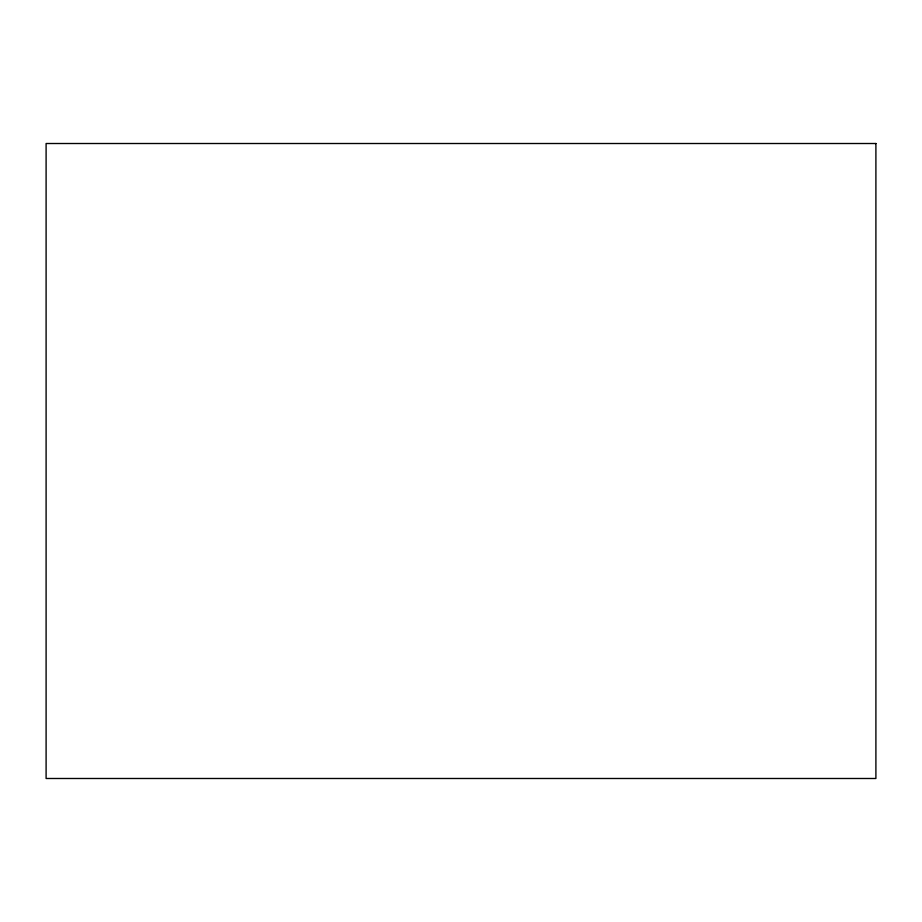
<?xml version="1.0" encoding="UTF-8"?>
<svg xmlns="http://www.w3.org/2000/svg" width="922" height="922" viewBox="0 0 922 922"><rect width="100%" height="100%" fill="white"/><g stroke="black" fill="none" stroke-linecap="round" stroke-linejoin="round"><path stroke-width="1.38" d="M875.9 143.509L46.1 143.509L46.1 778.491L875.9 778.491L875.9 143.509"/></g></svg>
